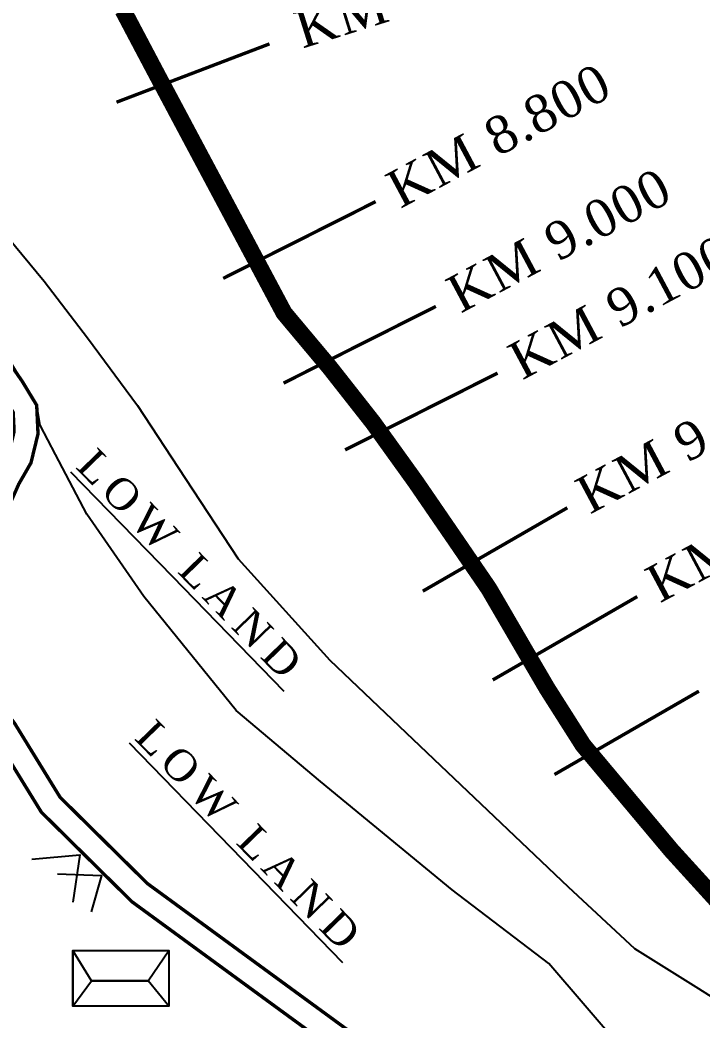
# Model space of a CAD drawing. Header units: inches. Extents: x -340059099 to 1458168, y 1119167 to 1294232938.
# Drawn here: x 457688 to 459698, y 2619582 to 2622527 of the extents above; entities that cross this region are included whole.
import ezdxf

# ---------------------------------------------------------------- set-up
doc = ezdxf.new("R2010")
doc.units = ezdxf.units.IN
doc.header["$MEASUREMENT"] = 0
doc.layers.add('BUILDING', color=5, linetype='Continuous', lineweight=15)
doc.layers.add('Text', color=7, linetype='Continuous')
doc.styles.add('Text', font='times.ttf', dxfattribs={"height": 240})

msp = doc.modelspace()

# ---------------------------------------------------------------- linework, layer by layer
at = {"layer": 'BUILDING', "const_width": 10}
for points in [[(456904.4, 2622640.3), (456972.2, 2622490), (457095.6, 2622291.1), (457295.7, 2622028), (457459.4, 2621801.1), (457694.3, 2621463.1), (457736.9, 2621392.6), (457740.8, 2621308.3), (457720.1, 2621223), (457684.2, 2621160.6), (457567.1, 2620896.3), (457490.2, 2620757.3), (457470.1, 2620706.9), (457466.7, 2620665.6), (457574.3, 2620588.4), (457672.5, 2620455), (457805.9, 2620238), (457920.2, 2620125), (458062.9, 2619984), (458297.5, 2619812.4), (458662.2, 2619545.7)], [(456839.9, 2622613.1), (456910.3, 2622457), (457037.8, 2622251.4), (457239.5, 2621986.3), (457402.3, 2621760.7), (457635.6, 2621424.9), (457667.8, 2621371.6), (457670.5, 2621315.1), (457654.4, 2621249.2), (457621.7, 2621192.3), (457504.3, 2620927.4), (457426.9, 2620787.3), (457401.2, 2620723.1), (457393.7, 2620631.9), (457524.5, 2620538), (457614.3, 2620415.9), (457750.7, 2620194.2), (457871, 2620075.2), (458017.3, 2619930.5), (458256.2, 2619755.8), (458620.8, 2619489.3)]]:
    msp.add_lwpolyline(points, dxfattribs=at)
at = {"layer": 'Text'}
for points in [[(459746.2, 2619311.3), (459557.8, 2619426.2), (459458.6, 2619499.5), (459245, 2619748.5), (458959.6, 2619965.2), (458572.8, 2620284.2), (458323.9, 2620493.2), (458052.5, 2620828.9), (457884.9, 2621071.5), (457792.4, 2621248), (457747.2, 2621334.3), (457736.9, 2621392.6), (457657.9, 2621523.3), (457295.7, 2622028), (457095.6, 2622291.1), (456972.2, 2622490), (456956, 2622648.3)], [(457021, 2622635.3), (457247.5, 2622385.6), (457541.8, 2622018.8), (457758.8, 2621758.5), (457886.6, 2621591.2), (458034, 2621391.5), (458174.2, 2621177.8), (458329.7, 2620940.7), (458599.7, 2620641.6), (458925.4, 2620332), (459302, 2619974.2), (459497.3, 2619792.8), (459685.1, 2619674.5), (459770.7, 2619620.6)], [(458064.9, 2619697.5), (458125.7, 2619787.3), (458125.7, 2619623.4), (458064.9, 2619697.5), (457898.5, 2619697.5), (457842.9, 2619787.3), (457842.9, 2619623.4), (457898.5, 2619697.5)]]:
    msp.add_lwpolyline(points, dxfattribs=at)
at = {"layer": 'Text', "color": 1, "const_width": 50}
msp.add_lwpolyline([(457990.9, 2622555.9), (458093.3, 2622362), (458423.1, 2621743.2), (458465.1, 2621664.4), (458599.7, 2621503.8), (458727, 2621341.7), (458853.1, 2621166.2), (458971.4, 2620993.6), (459067.7, 2620852.9), (459175.5, 2620668), (459239.4, 2620558.7), (459345.3, 2620391.9), (459605.5, 2620081.6), (459813.4, 2619852.9)], dxfattribs=at)
at = {"layer": 'Text', "color": 0, "lineweight": 25, "const_width": 10}
for points in [[(457971.8, 2622285), (458422.3, 2622456.8)], [(458286, 2621766.2), (458734.6, 2621992.2)], [(458463.5, 2621457.7), (458912.1, 2621683.7)], [(458645, 2621261.2), (459093.6, 2621487.2)], [(458873.6, 2620845.1), (459299, 2621090.6)], [(459079.6, 2620583.6), (459505, 2620829.1)], [(459261.1, 2620305.1), (459686.5, 2620550.6)]]:
    msp.add_lwpolyline(points, dxfattribs=at)
at = {"layer": 'Text', "color": 5, "lineweight": 25}
for points in [[(457723.1, 2620055.5), (457863.8, 2620068.3), (457843.2, 2619928.8)], [(457798.3, 2620012.4), (457927.9, 2620007.9), (457897.6, 2619900.6)]]:
    msp.add_lwpolyline(points, dxfattribs=at)
at = {"layer": 'Text'}
msp.add_lwpolyline([(457842.9, 2619787.3), (458125.7, 2619787.3), (458125.7, 2619623.4), (457842.9, 2619623.4)], close=True, dxfattribs=at)
at = {"layer": 'Text', "color": 6}
msp.add_lwpolyline([(457898.5, 2619697.5), (458064.9, 2619697.5)], dxfattribs=at)
at = {"layer": 'Text', "color": 1}
msp.add_circle((469844, 2616428.5), 81808, dxfattribs=at)

# ---------------------------------------------------------------- texts
at = {"layer": 'Text', "attachment_point": 1, "style": 'Text'}
for s, insert, char_height, rotation in [('{\\T1.05;KM 8.500}', (458486.5, 2622547.7), 110, 17.4669), ('{\\T1.05;KM 8.800}', (458755.8, 2622067.7), 110, 28.0677), ('{\\T1.05;KM 9.000}', (458933.3, 2621759.2), 110, 28.0677), ('{\\T1.05;KM 9.100}', (459114.8, 2621562.7), 110, 28.0677), ('{\\T1.05;KM 9.300}', (459313.7, 2621167.4), 110, 28.0677), ('{\\fTimes New Roman|b0|i0|c0|p18;\\T1.25;\\LLOW LAND}', (457913.8, 2621272), 90, 314.2039), ('{\\T1.05;KM 9.500}', (459519.7, 2620905.9), 110, 28.0677), ('{\\fTimes New Roman|b0|i0|c0|p18;\\T1.25;\\LLOW LAND}', (458086.2, 2620473.3), 90, 314.2039)]:
    msp.add_mtext(s, dxfattribs=dict(at, insert=insert, char_height=char_height, rotation=rotation))

doc.saveas('drawing.dxf')
